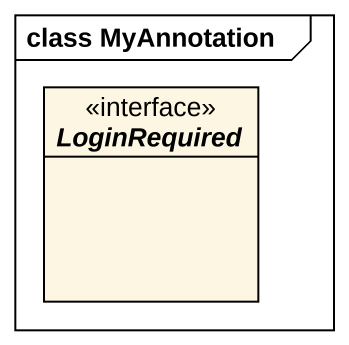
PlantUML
@startuml
mainframe class MyAnnotation
hide circle
hide empty members
interface LoginRequired <<interface>>
@enduml
